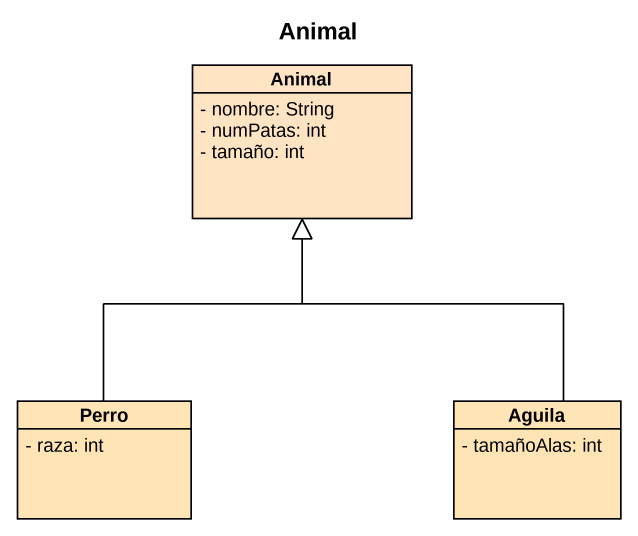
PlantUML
@startuml
title Animal
hide circle
hide empty members
skinparam classAttributeIconSize 0
class Animal #FFE4C4 {
  - nombre: String
  - numPatas: int
  - tamaño: int
}
class Perro #FFE4B5 {
  - raza: int
}
class Aguila #FFE4B5 {
  - tamañoAlas: int
}
Perro -up-|> Animal
Aguila -up-|> Animal
@enduml
